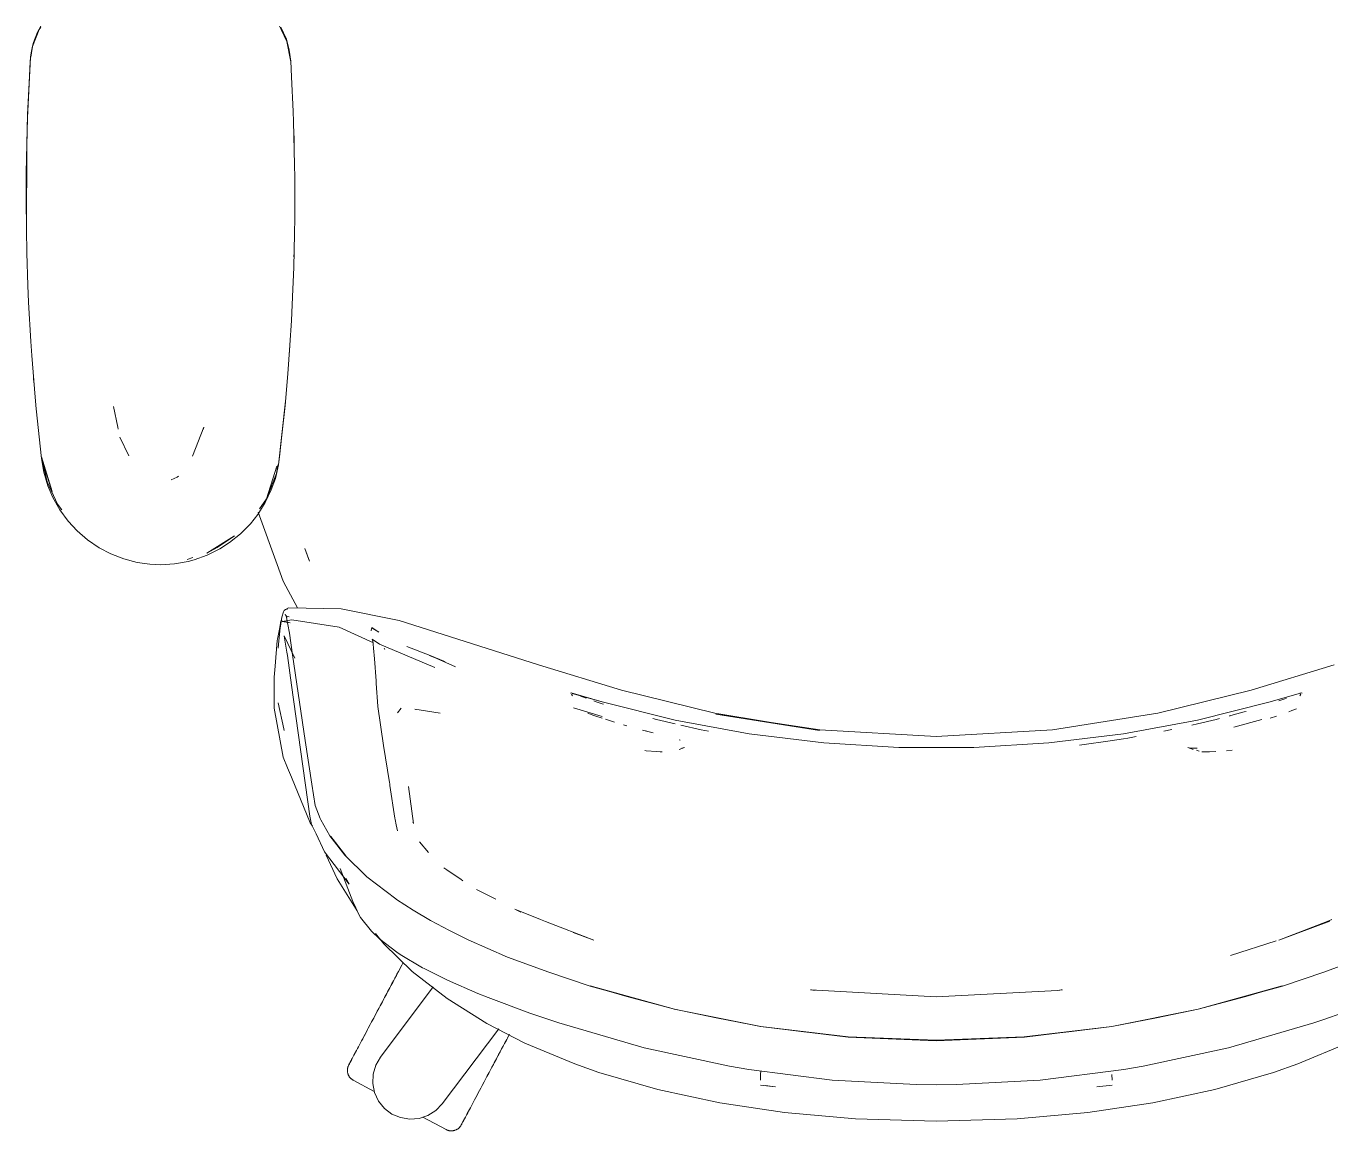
# Model space of a CAD drawing. Header units: millimetres. Extents: x 155927 to 317870, y -36033 to 97293.
# Drawn here: x 169623.4 to 170094.2, y 19784.5 to 20183.1 of the extents above; entities that cross this region are included whole.
import ezdxf

# ---------------------------------------------------------------- set-up
doc = ezdxf.new("R2010")
doc.units = ezdxf.units.MM
doc.header["$MEASUREMENT"] = 0
doc.layers.add('G-IMPT', color=8, linetype='CONTINUOUS', lineweight=9)
doc.layers.add('I-FURN', color=8, linetype='CONTINUOUS', lineweight=9)

msp = doc.modelspace()

# ---------------------------------------------------------------- linework, layer by layer
at = {"layer": 'G-IMPT'}
for p, q in [((169625.69, 20175.68), (169628.1, 20181.88)), ((169627.44, 20180.85), (169628.7, 20183.07)), ((169628.1, 20181.88), (169628.7, 20182.68)), ((169715.39, 20181.82), (169714.77, 20183.09)), ((169715.31, 20182.72), (169717.3, 20178.4)), ((169715.39, 20181.82), (169717.49, 20177.56)), ((169625.67, 20175.86), (169626.04, 20177.21)), ((169627.44, 20180.85), (169626.04, 20177.21)), ((169718.37, 20174.45), (169717.3, 20178.4)), ((169717.49, 20177.56), (169718.87, 20170.21)), ((169623.89, 20150.03), (169624.98, 20171.82)), ((169623.93, 20151.24), (169624.98, 20171.82)), ((169624.98, 20171.82), (169624.87, 20170.21)), ((169624.98, 20171.82), (169625.23, 20173.47)), ((169625.69, 20175.68), (169625.11, 20171.83)), ((169625.67, 20175.86), (169625.23, 20173.47)), ((169718.87, 20170.44), (169718.37, 20174.45)), ((169623.89, 20150.03), (169624.87, 20170.21)), ((169719.15, 20164.77), (169718.87, 20170.44)), ((169719.15, 20164.77), (169719.76, 20152.21)), ((169623.43, 20129.85), (169623.93, 20151.24)), ((169623.43, 20129.85), (169623.89, 20150.03)), ((169623.59, 20139.68), (169623.93, 20151.24)), ((169623.93, 20151.24), (169623.89, 20150.03)), ((169719.89, 20148.67), (169719.76, 20152.21)), ((169720.27, 20133), (169719.89, 20148.67)), ((169719.95, 20145.27), (169720.09, 20141.94)), ((169623.59, 20139.68), (169623.38, 20120.46)), ((169623.43, 20129.85), (169623.59, 20139.68)), ((169623.47, 20109.66), (169623.59, 20139.68)), ((169720.09, 20139.72), (169720.09, 20141.94)), ((169623.47, 20109.66), (169623.43, 20129.85)), ((169623.45, 20131.88), (169623.52, 20133.79)), ((169623.47, 20129.85), (169623.45, 20131.88)), ((169720.27, 20133), (169720.32, 20128.49)), ((169720.32, 20128.49), (169720.31, 20113.77)), ((169623.47, 20109.66), (169623.38, 20120.46)), ((169720.24, 20108.3), (169720.31, 20113.77)), ((169623.47, 20109.66), (169623.64, 20101.24)), ((169720.24, 20108.3), (169719.94, 20096)), ((169624.03, 20089.49), (169623.64, 20101.24)), ((169720.02, 20099.87), (169720.1, 20101.52)), ((169720.1, 20101.52), (169720.1, 20103.6)), ((169623.78, 20096.31), (169623.76, 20097.8)), ((169623.89, 20094.37), (169623.78, 20096.31)), ((169719.65, 20088.12), (169719.94, 20096)), ((169624.03, 20089.49), (169624.28, 20083.46)), ((169719.65, 20088.12), (169719.11, 20076.81)), ((169625.09, 20069.32), (169624.28, 20083.46)), ((169718.55, 20067.94), (169719.11, 20076.81)), ((169625.42, 20064.23), (169625.09, 20069.32)), ((169718.55, 20067.94), (169717.82, 20057.65)), ((169625.42, 20064.23), (169626.66, 20049.18)), ((169718.41, 20065.9), (169718.28, 20064.48)), ((169718.41, 20065.9), (169718.5, 20067.8)), ((169626.07, 20056.05), (169626.23, 20054.38)), ((169716.84, 20046.25), (169717.82, 20057.65)), ((169626.66, 20049.18), (169627.01, 20045.05)), ((169627.01, 20045.05), (169628.91, 20027.12)), ((169654.88, 20045.84), (169656.46, 20038.4)), ((169714.48, 20024.82), (169716.94, 20047.77)), ((169714.48, 20024.82), (169716.84, 20046.25)), ((169716.94, 20047.77), (169714.82, 20027.64)), ((169656.66, 20037.64), (169656.46, 20038.4)), ((169687.58, 20038.34), (169683.44, 20027.91)), ((169687.58, 20038.34), (169687.44, 20037.64)), ((169660.49, 20028.01), (169657.22, 20034.79)), ((169628.91, 20027.64), (169632.75, 20015.17)), ((169628.91, 20027.64), (169629.83, 20024.32)), ((169628.91, 20027.12), (169629.81, 20022.08)), ((169630.96, 20018.67), (169629.04, 20027.07)), ((169714.48, 20024.82), (169714.82, 20027.64)), ((169631.28, 20017.21), (169629.81, 20022.08)), ((169632.75, 20015.17), (169629.83, 20024.32)), ((169710.08, 20012.47), (169713.9, 20024.32)), ((169713.69, 20021.69), (169710.49, 20013.5)), ((169710.99, 20015.17), (169713.9, 20024.32)), ((169714.48, 20024.82), (169713.33, 20019.86)), ((169714.27, 20024.74), (169713.69, 20021.69)), ((169630.96, 20018.67), (169634.7, 20010.6)), ((169633.09, 20012.98), (169631.28, 20017.21)), ((169675.69, 20019.37), (169677.91, 20020.39)), ((169677.91, 20020.39), (169678.36, 20020.68)), ((169711.88, 20015.72), (169713.33, 20019.86)), ((169633.09, 20012.98), (169635.6, 20008.54)), ((169710.08, 20012.47), (169707.66, 20008.89)), ((169709.69, 20011.14), (169711.88, 20015.72)), ((169710.08, 20012.47), (169710.99, 20015.17)), ((169636.29, 20008.49), (169634.7, 20010.6)), ((169638.59, 20004.45), (169635.6, 20008.54)), ((169704.34, 20003.51), (169706.96, 20006.82)), ((169709.69, 20011.14), (169706.96, 20006.82)), ((169707.08, 20007.71), (169714.02, 19988.77)), ((169638.59, 20004.45), (169641.76, 20001.01)), ((169700.79, 19999.9), (169704.34, 20003.51)), ((169645.6, 19997.69), (169641.76, 20001.01)), ((169649.76, 19994.86), (169645.6, 19997.69)), ((169688.66, 19992.86), (169698.61, 19999.18)), ((169692.34, 19995.02), (169698.61, 19999.18)), ((169700.79, 19999.9), (169696.81, 19996.72)), ((169649.76, 19994.86), (169653.93, 19992.67)), ((169653.93, 19992.67), (169658.64, 19990.84)), ((169688.66, 19992.86), (169692.34, 19995.02)), ((169688.76, 19992.21), (169693.27, 19994.45)), ((169693.27, 19994.45), (169696.81, 19996.72)), ((169725.62, 19990.08), (169723.98, 19994.54)), ((169723.98, 19994.54), (169725.36, 19990.66)), ((169663.51, 19989.58), (169658.64, 19990.84)), ((169663.51, 19989.58), (169668.02, 19988.93)), ((169671.87, 19988.76), (169668.02, 19988.93)), ((169671.87, 19988.76), (169676.91, 19989.05)), ((169676.91, 19989.05), (169681.85, 19989.93)), ((169683.55, 19991.3), (169681.52, 19990.68)), ((169681.85, 19989.93), (169683.98, 19990.5)), ((169688.76, 19992.21), (169683.98, 19990.5)), ((169714.02, 19988.77), (169716.21, 19982.8)), ((169725.62, 19990.08), (169725.36, 19990.66)), ((169717.14, 19981.04), (169716.21, 19982.8)), ((169721.28, 19973.14), (169717.14, 19981.04)), ((169715.15, 19966.54), (169715.69, 19969.82)), ((169716.24, 19971.69), (169715.69, 19969.82)), ((169716.24, 19971.69), (169716.56, 19972.22)), ((169716.56, 19972.22), (169717.05, 19972.6)), ((169717.28, 19970.33), (169716.89, 19970.83)), ((169717.45, 19969.74), (169716.89, 19970.83)), ((169718.09, 19973.2), (169717.05, 19972.6)), ((169717.68, 19972.73), (169717.05, 19972.6)), ((169717.05, 19972.6), (169717.13, 19972.62)), ((169717.68, 19972.73), (169717.13, 19972.62)), ((169717.45, 19969.74), (169717.28, 19970.36)), ((169717.28, 19970.36), (169718.38, 19964.09)), ((169717.28, 19970.33), (169717.82, 19970.01)), ((169718.32, 19969.93), (169717.82, 19970.01)), ((169737.08, 19972.82), (169718.09, 19973.2)), ((169737.08, 19972.82), (169758.03, 19968.62)), ((169714.08, 19961.88), (169714.89, 19966.13)), ((169715.08, 19965.93), (169714.56, 19961.24)), ((169714.89, 19966.13), (169715.34, 19968.45)), ((169715.15, 19966.54), (169715.08, 19965.93)), ((169718.62, 19967.73), (169715.34, 19968.45)), ((169715.75, 19968.22), (169719.33, 19968.9)), ((169718.62, 19967.73), (169715.75, 19968.22)), ((169736.38, 19966.19), (169719.33, 19968.9)), ((169736.38, 19966.19), (169748.73, 19960.58)), ((169747.89, 19964.95), (169747.91, 19965.11)), ((169747.91, 19965.11), (169748.18, 19965.99)), ((169748.2, 19966.05), (169748.18, 19965.99)), ((169750.67, 19964.46), (169748.18, 19965.99)), ((169748.18, 19965.99), (169750.65, 19964.5)), ((169748.2, 19966.05), (169750.67, 19964.46)), ((169808.27, 19952.63), (169758.03, 19968.62)), ((169714.04, 19961.41), (169713.24, 19952.09)), ((169714.04, 19961.41), (169714.08, 19961.88)), ((169714.56, 19961.24), (169714.35, 19958.65)), ((169716.48, 19963.12), (169720.34, 19954.99)), ((169716.48, 19963.12), (169716.62, 19962.25)), ((169717.45, 19957.23), (169716.62, 19962.25)), ((169718.38, 19964.09), (169719.5, 19956.24)), ((169748.49, 19961.12), (169748.21, 19961.84)), ((169748.21, 19961.84), (169750.88, 19960.08)), ((169748.49, 19961.12), (169748.5, 19961.11)), ((169748.8, 19958.73), (169748.5, 19961.11)), ((169750.88, 19960.08), (169770.85, 19951.65)), ((169717.45, 19957.23), (169717.67, 19955.94)), ((169719.11, 19945.27), (169717.67, 19955.94)), ((169719.5, 19956.24), (169724.05, 19925.36)), ((169748.8, 19958.73), (169748.8, 19958.65)), ((169749.1, 19954.77), (169748.8, 19958.65)), ((169752.59, 19958.63), (169752.87, 19958.19)), ((169769.22, 19955.94), (169760.75, 19959.2)), ((169774.12, 19953.93), (169769.01, 19955.95)), ((169769.01, 19955.95), (169774.56, 19953.75)), ((169769.22, 19955.94), (169774.12, 19953.93)), ((169771.6, 19954.92), (169778.31, 19951.88)), ((169713.24, 19952.09), (169712.89, 19948.13)), ((169749.66, 19946.91), (169749.1, 19954.77)), ((169838.25, 19943.45), (169808.27, 19952.63)), ((170095.39, 19952.63), (170065.42, 19943.45)), ((169712.9, 19943.96), (169712.89, 19948.13)), ((169749.73, 19945.93), (169749.66, 19946.91)), ((169750.35, 19937.68), (169749.73, 19945.93)), ((169712.92, 19936.99), (169712.9, 19943.96)), ((169719.11, 19945.27), (169725.78, 19898.06)), ((169820.07, 19942.49), (169819.83, 19942.36)), ((169831.3, 19939.22), (169820.07, 19942.49)), ((169820.61, 19941.4), (169820.23, 19942.01)), ((169820.61, 19941.4), (169820.47, 19941.61)), ((169831.3, 19939.22), (169820.48, 19942.34)), ((169820.76, 19942.28), (169820.48, 19942.34)), ((169831.3, 19939.22), (169820.76, 19942.28)), ((169824.55, 19940.95), (169823.48, 19941.35)), ((169825.52, 19940.6), (169824.55, 19940.95)), ((169838.25, 19943.45), (169871.93, 19935.14)), ((170031.73, 19935.14), (170065.42, 19943.45)), ((170072.37, 19939.22), (170082.8, 19942.3)), ((170083.07, 19942.36), (170082.8, 19942.3)), ((170083.05, 19941.4), (170083.44, 19942.01)), ((170083.05, 19941.4), (170083.2, 19941.61)), ((170083.36, 19942.44), (170083.07, 19942.36)), ((170083.59, 19942.49), (170083.36, 19942.44)), ((170083.83, 19942.4), (170083.59, 19942.49)), ((169712.92, 19936.99), (169716.16, 19919.3)), ((169714.33, 19938.86), (169716.38, 19929.55)), ((169750.35, 19937.68), (169750.36, 19937.6)), ((169752.39, 19923.53), (169750.36, 19937.6)), ((169758.74, 19936.95), (169757.46, 19935.31)), ((169763.69, 19936.59), (169772.85, 19935.19)), ((169763.69, 19936.59), (169764.03, 19936.55)), ((169831.3, 19934.03), (169820.87, 19937.06)), ((169828.27, 19939.62), (169829.07, 19939.33)), ((169831.3, 19938.59), (169829.07, 19939.33)), ((169857.61, 19932.68), (169831.3, 19939.22)), ((169831.3, 19938.59), (169831.76, 19938.44)), ((170046.05, 19932.68), (170072.37, 19939.22)), ((170077.57, 19940.38), (170075.47, 19939.64)), ((170077.57, 19940.38), (170078.23, 19940.62)), ((170080.12, 19936.1), (170079.11, 19935.72)), ((170080.12, 19936.1), (170081.78, 19936.71)), ((169826.12, 19935.15), (169828.28, 19934.39)), ((169829, 19934.14), (169828.28, 19934.39)), ((169829, 19934.14), (169831.3, 19933.37)), ((169832.44, 19932.99), (169833.22, 19932.74)), ((169833.22, 19932.74), (169835.71, 19931.95)), ((169850.88, 19932.91), (169849.6, 19933.25)), ((169857.63, 19931.36), (169850.88, 19932.91)), ((169857.61, 19932.68), (169884.28, 19927.74)), ((169871.93, 19935.14), (169909.67, 19928.88)), ((169909.85, 19929.14), (169872.31, 19934.88)), ((169909.67, 19928.88), (169872.31, 19934.88)), ((170031.73, 19935.14), (169993.82, 19929.14)), ((170046.05, 19932.68), (170019.38, 19927.74)), ((170052.79, 19932.91), (170046.04, 19931.35)), ((170052.79, 19932.91), (170054.08, 19933.24)), ((170057.81, 19934.21), (170057.63, 19934.16)), ((170058.95, 19934.53), (170057.81, 19934.21)), ((170058.95, 19934.53), (170062.94, 19935.64)), ((170069.27, 19932.94), (170059.26, 19930.14)), ((170062.94, 19935.64), (170063.63, 19935.85)), ((170072.36, 19933.38), (170074.58, 19934.11)), ((169716.38, 19929.55), (169716.53, 19928.98)), ((169839.01, 19930.96), (169840.13, 19930.63)), ((169845.8, 19929.05), (169849.66, 19928.06)), ((169845.8, 19929.05), (169847.33, 19928.66)), ((169867.03, 19929.2), (169859.61, 19930.9)), ((169869.66, 19928.72), (169867.03, 19929.2)), ((169884.28, 19927.74), (169911.2, 19924.45)), ((169909.85, 19929.14), (169951.83, 19926.78)), ((169993.82, 19929.14), (169951.83, 19926.78)), ((170019.38, 19927.74), (169992.46, 19924.45)), ((170023.91, 19926.77), (170021.01, 19926.22)), ((170034.01, 19928.7), (170036.83, 19929.24)), ((170044.06, 19930.9), (170046.04, 19931.35)), ((169724.05, 19925.36), (169726.44, 19909.6)), ((169752.39, 19923.53), (169754.5, 19910.18)), ((169859.42, 19925.46), (169859.01, 19925.59)), ((169861.02, 19922.79), (169859.07, 19922.1)), ((169861.02, 19922.79), (169859.97, 19922.57)), ((169938.27, 19922.79), (169911.2, 19924.45)), ((169965.39, 19922.79), (169938.27, 19922.79)), ((169965.39, 19922.79), (169992.46, 19924.45)), ((170005.23, 19923.83), (170003.57, 19923.64)), ((170013.76, 19925.12), (170005.23, 19923.83)), ((170013.76, 19925.12), (170019.38, 19925.97)), ((170019.38, 19925.97), (170021.01, 19926.22)), ((170043.69, 19922.57), (170042.65, 19922.79)), ((170042.65, 19922.79), (170044.59, 19922.1)), ((170043.69, 19922.57), (170046, 19922.54)), ((170045.86, 19922.53), (170046, 19922.54)), ((169716.16, 19919.3), (169717.76, 19915.44)), ((169847.15, 19921.63), (169846.67, 19921.67)), ((169850.86, 19921.36), (169847.15, 19921.63)), ((169850.86, 19921.36), (169852.23, 19921.26)), ((169852.93, 19921.25), (169852.23, 19921.26)), ((170045.71, 19921.79), (170046.75, 19921.5)), ((170047.7, 19921.25), (170052.76, 19921.34)), ((170047.7, 19921.25), (170050.48, 19921.26)), ((170052.76, 19921.34), (170050.48, 19921.26)), ((170056.55, 19921.65), (170058.65, 19921.86)), ((169719.15, 19912.07), (169717.76, 19915.44)), ((169725.94, 19895.62), (169719.15, 19912.07)), ((169727.74, 19901.93), (169726.44, 19909.6)), ((169754.5, 19910.18), (169754.59, 19909.67)), ((169754.68, 19909.06), (169754.59, 19909.67)), ((169754.68, 19909.06), (169756.48, 19897.33)), ((169761.36, 19908.76), (169763.14, 19895.4)), ((169727.74, 19901.93), (169729.5, 19897.13)), ((169725.78, 19898.06), (169726.43, 19895.06)), ((169726.71, 19894.45), (169725.94, 19895.62)), ((169728, 19891.7), (169726.43, 19895.06)), ((169729.71, 19896.71), (169729.5, 19897.13)), ((169733, 19890.88), (169729.71, 19896.71)), ((169756.48, 19897.33), (169756.56, 19896.87)), ((169756.98, 19894.88), (169756.56, 19896.87)), ((169757.44, 19892.72), (169756.98, 19894.88)), ((169763.14, 19895.4), (169762.99, 19895.87)), ((169728, 19891.7), (169731.04, 19885.18)), ((169733, 19890.88), (169738.42, 19883.91)), ((169738.72, 19883.7), (169733.33, 19890.65)), ((169733.33, 19890.65), (169735.92, 19887.28)), ((169739.98, 19873.47), (169731.04, 19885.18)), ((169738.72, 19883.7), (169735.92, 19887.28)), ((169768.64, 19884.9), (169765.3, 19888.81)), ((169731.7, 19883.99), (169735.68, 19875.36)), ((169746.32, 19876.18), (169738.42, 19883.91)), ((169735.68, 19875.36), (169742.81, 19863.91)), ((169736.74, 19879.13), (169741.25, 19867.22)), ((169739.98, 19873.47), (169738.81, 19875.51)), ((169746.32, 19876.18), (169756.75, 19868.16)), ((169775.27, 19878.63), (169774.17, 19879.38)), ((169775.27, 19878.63), (169780.4, 19875.14)), ((169780.4, 19875.14), (169780.98, 19874.74)), ((169785.88, 19871.61), (169792.85, 19868.06)), ((169742.33, 19864.99), (169741.25, 19867.22)), ((169757.01, 19867.99), (169756.75, 19868.16)), ((169763.11, 19864.1), (169757.01, 19867.99)), ((169743.5, 19862.56), (169742.33, 19864.99)), ((169744.11, 19861.42), (169743.5, 19862.56)), ((169744.11, 19861.42), (169747.98, 19856.56)), ((169763.11, 19864.1), (169769.34, 19860.34)), ((169809.04, 19860.71), (169799.72, 19864.43)), ((169799.72, 19864.43), (169801.96, 19863.43)), ((169747.98, 19856.56), (169751, 19853.66)), ((169776.13, 19856.77), (169769.34, 19860.34)), ((169776.13, 19856.77), (169782.86, 19853.38)), ((169810.77, 19860.05), (169809.04, 19860.71)), ((169828.22, 19853.33), (169810.77, 19860.05)), ((169828.22, 19853.33), (169820.78, 19856.06)), ((170075.45, 19853.33), (170093.86, 19860.15)), ((170075.45, 19853.33), (170092.9, 19860.05)), ((170092.9, 19860.05), (170094.62, 19860.71)), ((169752.42, 19851.99), (169749.42, 19855.67)), ((169751, 19853.66), (169757.13, 19848.95)), ((169752.42, 19851.99), (169762.71, 19842.03)), ((169797.08, 19847.2), (169782.86, 19853.38)), ((170057.98, 19847.8), (170074.46, 19853.05)), ((169757.13, 19848.95), (169758.42, 19848.08)), ((169766.42, 19843.35), (169758.42, 19848.08)), ((169811.96, 19841.74), (169797.08, 19847.2)), ((170057.98, 19847.8), (170061.41, 19848.88)), ((170106.58, 19847.2), (170091.71, 19841.74)), ((169775.32, 19832.23), (169762.71, 19842.03)), ((169767.02, 19843.05), (169766.42, 19843.35)), ((169767.02, 19843.05), (169775.03, 19839.04)), ((169775.47, 19838.82), (169775.03, 19839.04)), ((169775.47, 19838.82), (169786.43, 19834.05)), ((169811.96, 19841.74), (169826.88, 19836.74)), ((170076.79, 19836.74), (170091.71, 19841.74)), ((169786.43, 19834.05), (169790.11, 19832.57)), ((169805.18, 19826.97), (169790.11, 19832.57)), ((169857.37, 19828.35), (169826.88, 19836.74)), ((169840.13, 19833.01), (169826.97, 19836.78)), ((169857.37, 19828.35), (169826.97, 19836.78)), ((169840.13, 19833.01), (169857.37, 19828.35)), ((169951.83, 19832.85), (169906.49, 19835.35)), ((169906.49, 19835.35), (169908.11, 19835.12)), ((169906.55, 19835.4), (169906.8, 19835.35)), ((169908.11, 19835.12), (169906.8, 19835.35)), ((169951.83, 19832.79), (169995.56, 19835.12)), ((169951.83, 19832.85), (169995.56, 19835.12)), ((169995.56, 19835.12), (169997.34, 19835.38)), ((169995.56, 19835.12), (169996.87, 19835.35)), ((169997.11, 19835.4), (169996.87, 19835.35)), ((170046.29, 19828.35), (170076.7, 19836.78)), ((170046.29, 19828.35), (170076.79, 19836.74)), ((170063.54, 19833.01), (170046.29, 19828.35)), ((170063.54, 19833.01), (170076.7, 19836.78)), ((169789.61, 19823.25), (169775.32, 19832.23)), ((169888.5, 19822.18), (169857.26, 19828.39)), ((169857.26, 19828.39), (169888.42, 19822.18)), ((169857.37, 19828.35), (169872.4, 19825.28)), ((170046.29, 19828.35), (170015.16, 19822.18)), ((170046.29, 19828.35), (170015.24, 19822.18)), ((170046.29, 19828.35), (170031.27, 19825.28)), ((169803.39, 19816.16), (169789.61, 19823.25)), ((169805.18, 19826.97), (169812, 19824.63)), ((169815.61, 19823.44), (169812, 19824.63)), ((169815.61, 19823.44), (169846.44, 19814.49)), ((169888.5, 19822.18), (169872.4, 19825.28)), ((170015.16, 19822.18), (170031.27, 19825.28)), ((170057.23, 19814.49), (170088.06, 19823.44)), ((170088.06, 19823.44), (170091.66, 19824.63)), ((170098.6, 19827.04), (170091.66, 19824.63)), ((169920.02, 19818.35), (169888.42, 19822.18)), ((169903.98, 19820.23), (169888.5, 19822.18)), ((169920.06, 19818.39), (169888.5, 19822.18)), ((169903.98, 19820.23), (169920.06, 19818.39)), ((169920.06, 19818.39), (169934.95, 19817.72)), ((169920.06, 19818.39), (169951.83, 19817.25)), ((169983.61, 19818.39), (169951.83, 19817.25)), ((169968.72, 19817.72), (169983.61, 19818.39)), ((169983.61, 19818.39), (170015.16, 19822.18)), ((169983.61, 19818.39), (169999.69, 19820.23)), ((169983.65, 19818.35), (170015.24, 19822.18)), ((170015.16, 19822.18), (169999.69, 19820.23)), ((169821.36, 19808.65), (169803.39, 19816.16)), ((169877.23, 19807.83), (169846.44, 19814.49)), ((169951.83, 19817.02), (169920.02, 19818.35)), ((169934.95, 19817.72), (169951.83, 19817.25)), ((169983.65, 19818.35), (169951.83, 19817.02)), ((169968.72, 19817.72), (169951.83, 19817.25)), ((170057.23, 19814.49), (170026.44, 19807.83)), ((170082.3, 19808.65), (170100.28, 19816.16)), ((169821.36, 19808.65), (169830.1, 19805.57)), ((169830.1, 19805.57), (169851.34, 19799.4)), ((169884.15, 19806.64), (169877.23, 19807.83)), ((169914.32, 19802.83), (169884.15, 19806.64)), ((169888.39, 19802.76), (169888.46, 19804.85)), ((169888.51, 19806.09), (169888.46, 19804.85)), ((169989.35, 19802.83), (170019.52, 19806.64)), ((170015.2, 19804.85), (170015.28, 19802.76)), ((170019.52, 19806.64), (170026.44, 19807.83)), ((170073.57, 19805.57), (170052.33, 19799.4)), ((170073.57, 19805.57), (170082.3, 19808.65)), ((169888.39, 19802.76), (169888.39, 19802.87)), ((169888.42, 19800.99), (169893.83, 19800.34)), ((169890.06, 19800.91), (169893.83, 19800.34)), ((169944.52, 19801.22), (169914.32, 19802.83)), ((169944.52, 19801.22), (169951.83, 19801.12)), ((169959.15, 19801.22), (169951.83, 19801.12)), ((169959.15, 19801.22), (169989.35, 19802.83)), ((170015.25, 19800.99), (170009.83, 19800.34)), ((170015.28, 19802.76), (170015.28, 19802.87)), ((169851.34, 19799.4), (169873.7, 19794.58)), ((170052.33, 19799.4), (170029.96, 19794.58)), ((169897.12, 19791.09), (169873.7, 19794.58)), ((169922.69, 19788.83), (169897.12, 19791.09)), ((170006.55, 19791.09), (169980.97, 19788.83)), ((170029.96, 19794.58), (170006.55, 19791.09)), ((169951.83, 19787.98), (169922.69, 19788.83)), ((169980.97, 19788.83), (169951.83, 19787.98))]:
    msp.add_line(p, q, dxfattribs=at)
at = {"layer": 'I-FURN'}
for p, q in [((169757.22, 19841), (169757.73, 19841.95)), ((169758, 19842.45), (169757.49, 19841.51)), ((169757.73, 19841.95), (169758.22, 19842.88)), ((169758.49, 19843.38), (169758, 19842.45)), ((169758.22, 19842.88), (169758.72, 19843.81)), ((169758.98, 19844.3), (169758.49, 19843.38)), ((169758.72, 19843.81), (169759.2, 19844.71)), ((169759.45, 19845.19), (169758.98, 19844.3)), ((169755.42, 19837.62), (169754.9, 19836.62)), ((169755.14, 19837.08), (169755.67, 19838.07)), ((169755.95, 19838.61), (169755.42, 19837.62)), ((169755.67, 19838.07), (169756.19, 19839.06)), ((169756.47, 19839.58), (169755.95, 19838.61)), ((169756.19, 19839.06), (169756.71, 19840.03)), ((169756.99, 19840.55), (169756.47, 19839.58)), ((169756.71, 19840.03), (169757.22, 19841)), ((169757.49, 19841.51), (169756.99, 19840.55)), ((169751.23, 19811.1), (169770.31, 19836.42)), ((169752.76, 19832.61), (169752.23, 19831.61)), ((169752.47, 19832.07), (169753.01, 19833.07)), ((169753.3, 19833.62), (169752.76, 19832.61)), ((169753.01, 19833.07), (169753.54, 19834.08)), ((169753.83, 19834.62), (169753.3, 19833.62)), ((169753.54, 19834.08), (169754.08, 19835.08)), ((169754.36, 19835.63), (169753.83, 19834.62)), ((169754.08, 19835.08), (169754.61, 19836.09)), ((169754.9, 19836.62), (169754.36, 19835.63)), ((169754.61, 19836.09), (169755.14, 19837.08)), ((169749.84, 19827.11), (169750.36, 19828.09)), ((169750.64, 19828.62), (169750.12, 19827.63)), ((169750.36, 19828.09), (169750.88, 19829.07)), ((169751.17, 19829.61), (169750.64, 19828.62)), ((169750.88, 19829.07), (169751.41, 19830.07)), ((169751.7, 19830.61), (169751.17, 19829.61)), ((169751.41, 19830.07), (169751.94, 19831.07)), ((169752.23, 19831.61), (169751.7, 19830.61)), ((169751.94, 19831.07), (169752.47, 19832.07)), ((169747.33, 19822.39), (169747.82, 19823.31)), ((169748.08, 19823.81), (169747.59, 19822.89)), ((169747.82, 19823.31), (169748.31, 19824.24)), ((169748.58, 19824.75), (169748.08, 19823.81)), ((169748.31, 19824.24), (169748.81, 19825.18)), ((169749.09, 19825.7), (169748.58, 19824.75)), ((169748.81, 19825.18), (169749.32, 19826.14)), ((169749.6, 19826.66), (169749.09, 19825.7)), ((169749.32, 19826.14), (169749.84, 19827.11)), ((169750.12, 19827.63), (169749.6, 19826.66)), ((169745.29, 19818.55), (169744.86, 19817.75)), ((169745.73, 19819.38), (169745.29, 19818.55)), ((169745.49, 19818.93), (169745.93, 19819.76)), ((169746.18, 19820.22), (169745.73, 19819.38)), ((169745.93, 19819.76), (169746.39, 19820.62)), ((169746.64, 19821.09), (169746.18, 19820.22)), ((169746.39, 19820.62), (169746.85, 19821.5)), ((169747.11, 19821.98), (169746.64, 19821.09)), ((169746.85, 19821.5), (169747.33, 19822.39)), ((169747.59, 19822.89), (169747.11, 19821.98)), ((169793.98, 19821.33), (169773.58, 19794.26)), ((169796.81, 19817.46), (169797.32, 19818.44)), ((169797.6, 19818.96), (169797.09, 19817.99)), ((169797.32, 19818.44), (169797.84, 19819.4)), ((169742.94, 19814.15), (169742.61, 19813.51)), ((169743.3, 19814.81), (169742.94, 19814.15)), ((169743.67, 19815.5), (169743.3, 19814.81)), ((169744.05, 19816.23), (169743.67, 19815.5)), ((169744.45, 19816.98), (169744.05, 19816.23)), ((169744.86, 19817.75), (169744.45, 19816.98)), ((169794.98, 19814.03), (169794.45, 19813.03)), ((169794.69, 19813.49), (169795.23, 19814.49)), ((169795.51, 19815.03), (169794.98, 19814.03)), ((169795.23, 19814.49), (169795.76, 19815.49)), ((169796.04, 19816.02), (169795.51, 19815.03)), ((169795.76, 19815.49), (169796.28, 19816.48)), ((169796.57, 19817.01), (169796.04, 19816.02)), ((169796.28, 19816.48), (169796.81, 19817.46)), ((169797.09, 19817.99), (169796.57, 19817.01)), ((169740.24, 19809.06), (169740.11, 19808.82)), ((169740.17, 19808.93), (169740.31, 19809.19)), ((169740.39, 19809.34), (169740.24, 19809.06)), ((169740.31, 19809.19), (169740.47, 19809.48)), ((169740.56, 19809.66), (169740.39, 19809.34)), ((169740.47, 19809.48), (169740.64, 19809.82)), ((169740.75, 19810.02), (169740.56, 19809.66)), ((169740.64, 19809.82), (169740.84, 19810.19)), ((169740.96, 19810.41), (169740.75, 19810.02)), ((169740.84, 19810.19), (169741.06, 19810.6)), ((169741.19, 19810.84), (169740.96, 19810.41)), ((169741.06, 19810.6), (169741.3, 19811.05)), ((169741.43, 19811.31), (169741.19, 19810.84)), ((169741.3, 19811.05), (169741.55, 19811.53)), ((169741.7, 19811.81), (169741.43, 19811.31)), ((169741.55, 19811.53), (169741.83, 19812.05)), ((169741.98, 19812.34), (169741.7, 19811.81)), ((169741.83, 19812.05), (169742.12, 19812.6)), ((169742.29, 19812.91), (169741.98, 19812.34)), ((169742.12, 19812.6), (169742.43, 19813.18)), ((169742.61, 19813.51), (169742.29, 19812.91)), ((169749.54, 19808.18), (169751.23, 19811.1)), ((169792.31, 19809.01), (169791.78, 19808.01)), ((169792.03, 19808.47), (169792.56, 19809.47)), ((169792.84, 19810.01), (169792.31, 19809.01)), ((169792.56, 19809.47), (169793.09, 19810.47)), ((169793.38, 19811.02), (169792.84, 19810.01)), ((169793.09, 19810.47), (169793.62, 19811.48)), ((169793.91, 19812.02), (169793.38, 19811.02)), ((169793.62, 19811.48), (169794.16, 19812.48)), ((169794.45, 19813.03), (169793.91, 19812.02)), ((169794.16, 19812.48), (169794.69, 19813.49)), ((169739.32, 19806.47), (169739.33, 19806.63)), ((169739.32, 19806.31), (169739.32, 19806.47)), ((169739.32, 19806.15), (169739.32, 19806.31)), ((169739.33, 19805.99), (169739.32, 19806.15)), ((169739.33, 19806.63), (169739.34, 19806.79)), ((169739.35, 19805.83), (169739.33, 19805.99)), ((169739.34, 19806.79), (169739.37, 19806.95)), ((169739.37, 19805.67), (169739.35, 19805.83)), ((169739.37, 19806.95), (169739.39, 19807.11)), ((169739.4, 19805.51), (169739.37, 19805.67)), ((169739.39, 19807.11), (169739.43, 19807.27)), ((169739.43, 19805.35), (169739.4, 19805.51)), ((169739.43, 19807.27), (169739.47, 19807.42)), ((169739.47, 19805.19), (169739.43, 19805.35)), ((169739.47, 19807.42), (169739.52, 19807.58)), ((169739.52, 19805.04), (169739.47, 19805.19)), ((169739.52, 19807.58), (169739.57, 19807.73)), ((169739.58, 19804.89), (169739.52, 19805.04)), ((169739.57, 19807.73), (169739.63, 19807.88)), ((169739.64, 19804.74), (169739.58, 19804.89)), ((169739.63, 19807.88), (169739.7, 19808.03)), ((169739.7, 19804.59), (169739.64, 19804.74)), ((169739.7, 19808.03), (169739.77, 19808.17)), ((169739.77, 19804.45), (169739.7, 19804.59)), ((169739.77, 19808.17), (169739.79, 19808.21)), ((169739.85, 19804.31), (169739.77, 19804.45)), ((169739.81, 19808.26), (169739.79, 19808.21)), ((169739.79, 19808.21), (169739.8, 19808.23)), ((169739.79, 19808.21), (169739.79, 19808.21)), ((169739.8, 19808.23), (169739.83, 19808.29)), ((169739.86, 19808.34), (169739.81, 19808.26)), ((169739.83, 19808.29), (169739.88, 19808.39)), ((169739.94, 19804.17), (169739.85, 19804.31)), ((169739.92, 19808.46), (169739.86, 19808.34)), ((169739.88, 19808.39), (169739.96, 19808.53)), ((169740.01, 19808.62), (169739.92, 19808.46)), ((169739.96, 19808.53), (169740.05, 19808.71)), ((169740.11, 19808.82), (169740.01, 19808.62)), ((169740.05, 19808.71), (169740.17, 19808.93)), ((169748.46, 19801.57), (169748.6, 19804.94)), ((169748.6, 19804.94), (169749.54, 19808.18)), ((169789.43, 19803.59), (169789.94, 19804.54)), ((169790.21, 19805.06), (169789.7, 19804.1)), ((169789.94, 19804.54), (169790.45, 19805.51)), ((169790.73, 19806.04), (169790.21, 19805.06)), ((169790.45, 19805.51), (169790.97, 19806.49)), ((169791.25, 19807.02), (169790.73, 19806.04)), ((169790.97, 19806.49), (169791.5, 19807.48)), ((169791.78, 19808.01), (169791.25, 19807.02)), ((169791.5, 19807.48), (169792.03, 19808.47)), ((169740.02, 19804.03), (169739.94, 19804.17)), ((169740.12, 19803.9), (169740.02, 19804.03)), ((169740.22, 19803.78), (169740.12, 19803.9)), ((169740.32, 19803.65), (169740.22, 19803.78)), ((169740.43, 19803.53), (169740.32, 19803.65)), ((169740.54, 19803.42), (169740.43, 19803.53)), ((169740.66, 19803.31), (169740.54, 19803.42)), ((169740.78, 19803.2), (169740.66, 19803.31)), ((169740.91, 19803.1), (169740.78, 19803.2)), ((169741.04, 19803.01), (169740.91, 19803.1)), ((169741.18, 19802.92), (169741.04, 19803.01)), ((169741.31, 19802.84), (169741.18, 19802.92)), ((169741.45, 19802.76), (169741.31, 19802.84)), ((169741.45, 19802.76), (169749.04, 19798.73)), ((169749.13, 19798.27), (169748.46, 19801.57)), ((169787, 19799.03), (169787.47, 19799.9)), ((169787.47, 19799.9), (169787.95, 19800.8)), ((169788.21, 19801.29), (169787.72, 19800.38)), ((169787.95, 19800.8), (169788.43, 19801.71)), ((169788.7, 19802.21), (169788.21, 19801.29)), ((169788.43, 19801.71), (169788.93, 19802.64)), ((169789.2, 19803.15), (169788.7, 19802.21)), ((169788.93, 19802.64), (169789.43, 19803.59)), ((169789.7, 19804.1), (169789.2, 19803.15)), ((169750.57, 19795.22), (169749.13, 19798.27)), ((169752.7, 19792.6), (169750.57, 19795.22)), ((169784.46, 19794.24), (169784.85, 19794.97)), ((169784.85, 19794.97), (169785.25, 19795.73)), ((169785.25, 19795.73), (169785.67, 19796.52)), ((169785.67, 19796.52), (169786.1, 19797.33)), ((169786.1, 19797.33), (169786.55, 19798.17)), ((169786.55, 19798.17), (169787, 19799.03)), ((169755.4, 19790.57), (169752.7, 19792.6)), ((169758.5, 19789.25), (169755.4, 19790.57)), ((169771.24, 19791.83), (169768.39, 19790.03)), ((169773.58, 19794.26), (169771.24, 19791.83)), ((169782.32, 19790.21), (169782.05, 19789.71)), ((169782.17, 19789.94), (169782.44, 19790.45)), ((169782.6, 19790.75), (169782.32, 19790.21)), ((169782.44, 19790.45), (169782.74, 19791)), ((169782.9, 19791.31), (169782.6, 19790.75)), ((169782.74, 19791), (169783.05, 19791.59)), ((169783.05, 19791.59), (169783.38, 19792.2)), ((169783.38, 19792.2), (169783.72, 19792.85)), ((169783.72, 19792.85), (169784.08, 19793.53)), ((169784.08, 19793.53), (169784.46, 19794.24)), ((169761.83, 19788.7), (169758.5, 19789.25)), ((169765.19, 19788.97), (169761.83, 19788.7)), ((169768.39, 19790.03), (169765.19, 19788.97)), ((169766.54, 19789.42), (169774.95, 19784.95)), ((169779.51, 19785.48), (169779.39, 19785.38)), ((169779.63, 19785.59), (169779.51, 19785.48)), ((169779.74, 19785.7), (169779.63, 19785.59)), ((169779.85, 19785.82), (169779.74, 19785.7)), ((169779.96, 19785.94), (169779.85, 19785.82)), ((169780.06, 19786.07), (169779.96, 19785.94)), ((169780.15, 19786.2), (169780.06, 19786.07)), ((169780.24, 19786.33), (169780.15, 19786.2)), ((169780.32, 19786.47), (169780.24, 19786.33)), ((169780.4, 19786.61), (169780.32, 19786.47)), ((169780.4, 19786.61), (169780.41, 19786.63)), ((169780.41, 19786.62), (169780.4, 19786.61)), ((169780.41, 19786.63), (169780.45, 19786.69)), ((169780.43, 19786.66), (169780.41, 19786.62)), ((169780.47, 19786.74), (169780.43, 19786.66)), ((169780.45, 19786.69), (169780.5, 19786.79)), ((169780.54, 19786.86), (169780.47, 19786.74)), ((169780.5, 19786.79), (169780.57, 19786.93)), ((169780.62, 19787.03), (169780.54, 19786.86)), ((169780.57, 19786.93), (169780.67, 19787.11)), ((169780.73, 19787.23), (169780.62, 19787.03)), ((169780.67, 19787.11), (169780.79, 19787.33)), ((169780.86, 19787.47), (169780.73, 19787.23)), ((169780.79, 19787.33), (169780.92, 19787.59)), ((169781.01, 19787.75), (169780.86, 19787.47)), ((169780.92, 19787.59), (169781.08, 19787.89)), ((169781.18, 19788.07), (169781.01, 19787.75)), ((169781.08, 19787.89), (169781.26, 19788.22)), ((169781.36, 19788.42), (169781.18, 19788.07)), ((169781.26, 19788.22), (169781.46, 19788.6)), ((169781.57, 19788.81), (169781.36, 19788.42)), ((169781.46, 19788.6), (169781.68, 19789.01)), ((169781.8, 19789.24), (169781.57, 19788.81)), ((169781.68, 19789.01), (169781.91, 19789.45)), ((169782.05, 19789.71), (169781.8, 19789.24)), ((169781.91, 19789.45), (169782.17, 19789.94)), ((169774.99, 19784.93), (169774.95, 19784.95)), ((169775.14, 19784.85), (169774.99, 19784.93)), ((169775.28, 19784.79), (169775.14, 19784.85)), ((169775.43, 19784.73), (169775.28, 19784.79)), ((169775.58, 19784.68), (169775.43, 19784.73)), ((169775.74, 19784.63), (169775.58, 19784.68)), ((169775.89, 19784.59), (169775.74, 19784.63)), ((169776.05, 19784.55), (169775.89, 19784.59)), ((169776.21, 19784.52), (169776.05, 19784.55)), ((169776.37, 19784.5), (169776.21, 19784.52)), ((169776.53, 19784.49), (169776.37, 19784.5)), ((169776.69, 19784.48), (169776.53, 19784.49)), ((169776.85, 19784.47), (169776.69, 19784.48)), ((169777.01, 19784.48), (169776.85, 19784.47)), ((169777.17, 19784.49), (169777.01, 19784.48)), ((169777.34, 19784.5), (169777.17, 19784.49)), ((169777.49, 19784.53), (169777.34, 19784.5)), ((169777.65, 19784.56), (169777.49, 19784.53)), ((169777.81, 19784.59), (169777.65, 19784.56)), ((169777.97, 19784.63), (169777.81, 19784.59)), ((169778.12, 19784.68), (169777.97, 19784.63)), ((169778.27, 19784.74), (169778.12, 19784.68)), ((169778.42, 19784.8), (169778.27, 19784.74)), ((169778.57, 19784.86), (169778.42, 19784.8)), ((169778.71, 19784.93), (169778.57, 19784.86)), ((169778.85, 19785.01), (169778.71, 19784.93)), ((169778.99, 19785.09), (169778.85, 19785.01)), ((169779.13, 19785.18), (169778.99, 19785.09)), ((169779.26, 19785.28), (169779.13, 19785.18)), ((169779.39, 19785.38), (169779.26, 19785.28))]:
    msp.add_line(p, q, dxfattribs=at)

doc.saveas('drawing.dxf')
